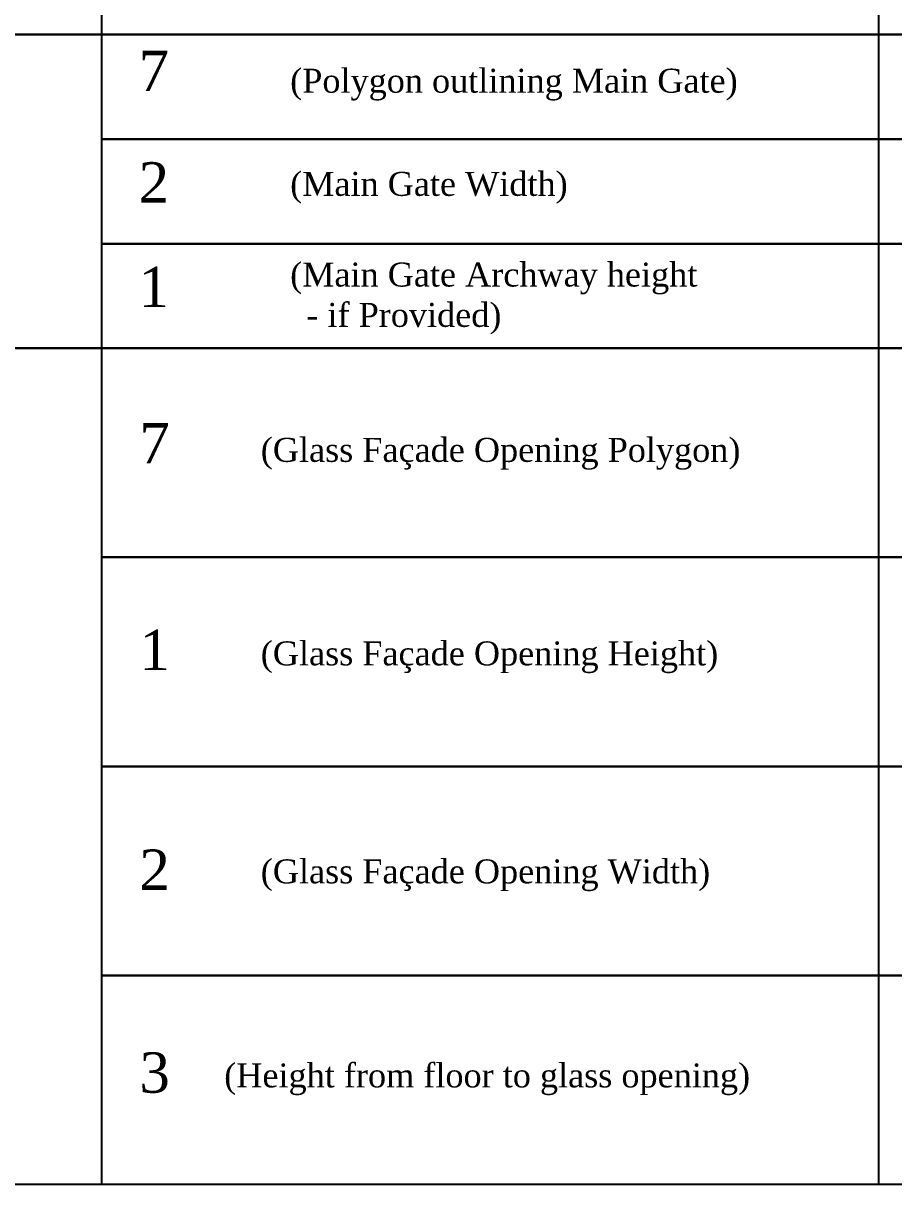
# Model space of a CAD drawing. Header units: metres. Extents: x -9481 to -9285, y 28740 to 57552.
# Drawn here: x -9462.12 to -9457.79, y 28739.76 to 28745.55 of the extents above; entities that cross this region are included whole.
import ezdxf

# ---------------------------------------------------------------- set-up
doc = ezdxf.new("R2010")
doc.units = ezdxf.units.M
doc.linetypes.add('CONTINULUS', pattern=[0])
doc.styles.add('MtXpl_Georgia', font='georgiab.ttf')

msp = doc.modelspace()

# ---------------------------------------------------------------- linework, layer by layer
for p, q in [((-9461.7318, 28746.0116), (-9461.7318, 28745.4895)), ((-9457.8622, 28746.0116), (-9457.8622, 28745.491)), ((-9461.7318, 28745.491), (-9461.7318, 28744.9688)), ((-9457.8622, 28745.491), (-9457.8622, 28744.9703)), ((-9461.7318, 28744.9703), (-9461.7318, 28744.4482)), ((-9457.8622, 28744.9703), (-9457.8622, 28744.4497)), ((-9461.7318, 28744.4497), (-9461.7318, 28743.929)), ((-9457.8622, 28744.4497), (-9457.8622, 28743.929)), ((-9461.7318, 28743.929), (-9461.7318, 28743.4069)), ((-9457.8622, 28743.929), (-9457.8622, 28743.4084)), ((-9461.7318, 28743.4084), (-9461.7318, 28742.8862)), ((-9457.8622, 28743.4084), (-9457.8622, 28742.8878)), ((-9461.7318, 28742.8878), (-9461.7318, 28742.3656)), ((-9457.8622, 28742.8878), (-9457.8622, 28742.3671)), ((-9461.7318, 28742.3671), (-9461.7318, 28741.845)), ((-9457.8622, 28742.3671), (-9457.8622, 28741.8465)), ((-9461.7318, 28741.8465), (-9461.7318, 28741.3243)), ((-9457.8622, 28741.8465), (-9457.8622, 28741.3258)), ((-9461.7318, 28741.3258), (-9461.7318, 28740.8037)), ((-9457.8622, 28741.3258), (-9457.8622, 28740.8052)), ((-9461.7318, 28740.8052), (-9461.7318, 28740.283)), ((-9457.8622, 28740.8052), (-9457.8622, 28740.2845)), ((-9461.7318, 28740.2845), (-9461.7318, 28739.7624)), ((-9457.8622, 28740.2845), (-9457.8622, 28739.7639))]:
    msp.add_line(p, q)
msp.add_lwpolyline([(-9481.2579, 28746.0116), (-9442.23, 28746.0116), (-9442.23, 28745.491), (-9481.2579, 28745.491), (-9481.2579, 28746.0116)], close=True)
for points in [[(-9481.2579, 28744.9703), (-9481.2579, 28745.491), (-9442.23, 28745.491), (-9442.23, 28744.9703), (-9461.7318, 28744.9703)], [(-9461.7318, 28744.9703), (-9442.23, 28744.9703), (-9442.23, 28744.4497), (-9461.7318, 28744.4497)], [(-9461.7318, 28744.4497), (-9442.23, 28744.4497), (-9442.23, 28743.929), (-9481.2579, 28743.929), (-9481.2579, 28744.4497), (-9481.2579, 28744.4497)], [(-9481.2579, 28743.4084), (-9481.2579, 28743.929), (-9442.23, 28743.929), (-9442.23, 28743.4084)], [(-9442.23, 28743.4084), (-9442.23, 28742.8878), (-9461.7318, 28742.8878)], [(-9461.7318, 28742.8878), (-9442.23, 28742.8878), (-9442.23, 28742.3671)], [(-9442.23, 28742.3671), (-9442.23, 28741.8465), (-9461.7318, 28741.8465)], [(-9461.7318, 28741.8465), (-9442.23, 28741.8465), (-9442.23, 28741.3258)], [(-9442.23, 28741.3258), (-9442.23, 28740.8052), (-9461.7318, 28740.8052)], [(-9461.7318, 28740.8052), (-9442.23, 28740.8052), (-9442.23, 28740.2845)], [(-9442.23, 28740.2845), (-9442.23, 28739.7639), (-9481.2579, 28739.7639), (-9481.2579, 28740.2845)]]:
    msp.add_lwpolyline(points)

# ---------------------------------------------------------------- texts
at = {"linetype": 'CONTINULUS', "style": 'MtXpl_Georgia'}
for s, height, p in [('7', 0.2012, (-9461.5473, 28745.2102)), ('(Polygon outlining Main Gate)', 0.119406, (-9460.7923, 28745.2019)), ('2', 0.2012, (-9461.5473, 28744.6545)), ('(Main Gate Width)', 0.119406, (-9460.7923, 28744.688)), ('(Main Gate Archway height ', 0.119406, (-9460.7923, 28744.2363)), ('1', 0.2012, (-9461.5473, 28744.1338)), ('- if Provided)', 0.119406, (-9460.7119, 28744.0355)), ('7', 0.2012, (-9461.5434, 28743.3555)), ('(Glass Façade Opening Polygon)', 0.119406, (-9460.9389, 28743.3631)), ('1', 0.2012, (-9461.5434, 28742.3258)), ('(Glass Façade Opening Height)', 0.119406, (-9460.9389, 28742.3495)), ('2', 0.2012, (-9461.5434, 28741.2313)), ('(Glass Façade Opening Width)', 0.119406, (-9460.9389, 28741.2637)), ('3', 0.2012, (-9461.5434, 28740.2209)), ('(Height from floor to glass opening)', 0.119406, (-9461.1209, 28740.2475))]:
    msp.add_text(s, height=height, dxfattribs=at).set_placement(p)

doc.saveas('drawing.dxf')
